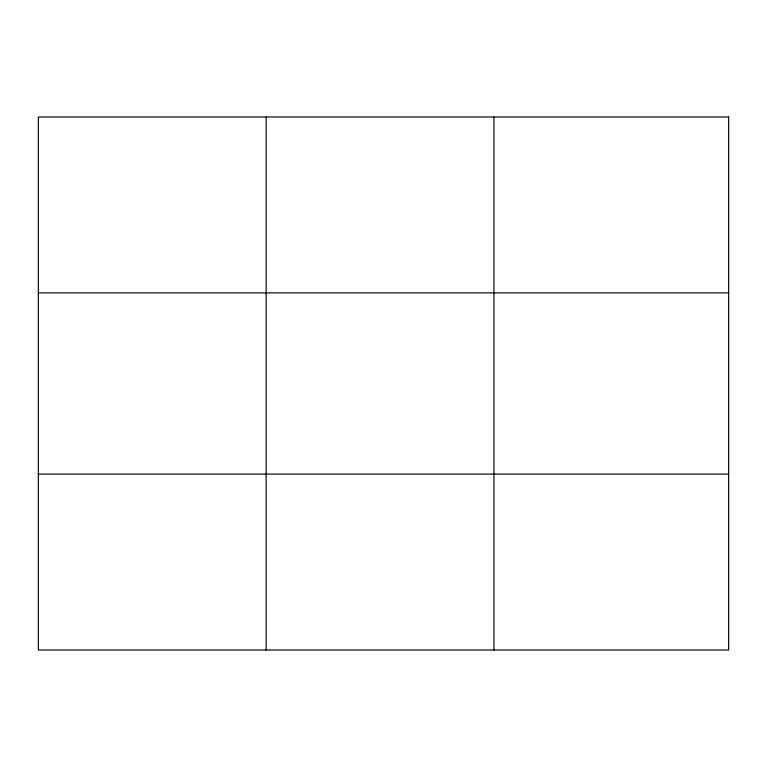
<?xml version="1.0" encoding="UTF-8"?>
<svg xmlns="http://www.w3.org/2000/svg" width="767" height="767" viewBox="0 0 767 767"><rect width="100%" height="100%" fill="white"/><g stroke="black" fill="none" stroke-linecap="round" stroke-linejoin="round"><path stroke-width="1.15" d="M266.149 117.006L266.149 649.994M493.948 117.006L493.948 649.994M38.35 292.889L728.65 292.889M38.35 474.111L728.65 474.111M728.65 117.006L728.65 649.994L38.35 649.994L38.35 117.006L728.65 117.006"/></g></svg>
